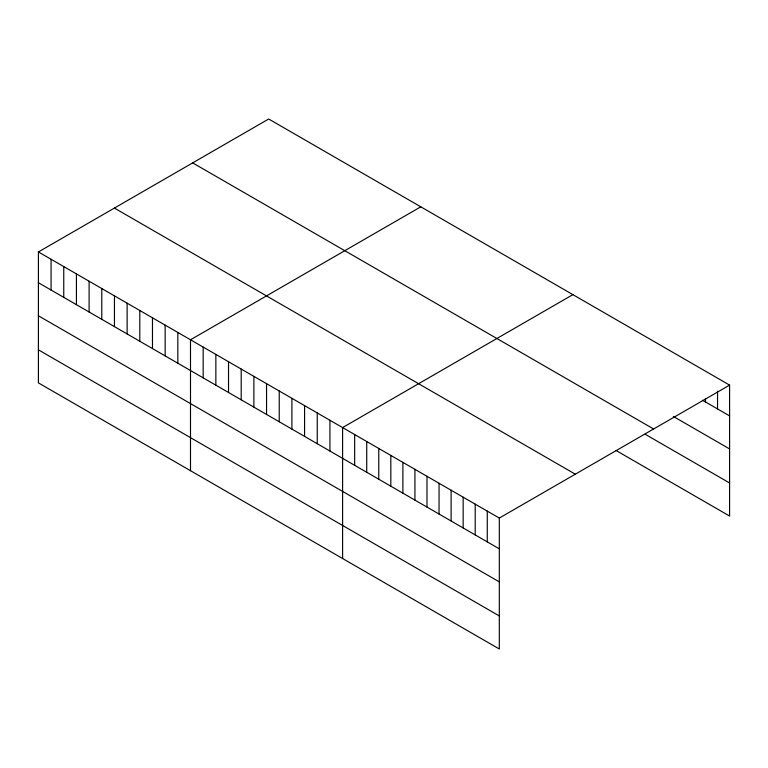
<?xml version="1.0" encoding="UTF-8"?>
<svg xmlns="http://www.w3.org/2000/svg" width="768" height="768" viewBox="0 0 768 768"><rect width="100%" height="100%" fill="white"/><g stroke="black" fill="none" stroke-linecap="round" stroke-linejoin="round"><path stroke-width="1.15" d="M38.4 251.952L499.315 518.064L499.315 648.998L38.4 382.886L38.4 251.952L268.685 119.002L729.6 385.114L729.6 516.048L616.08 450.509M420.787 206.822L190.502 339.773L190.502 470.707M572.89 294.634L342.605 427.584L342.605 558.518M499.315 518.064L729.6 385.114M702.48 400.224L729.6 415.882M673.344 416.458L729.6 448.934M192.691 162.883L653.606 428.986M645.216 434.275L729.6 482.986M114.394 208.08L575.309 474.192M38.4 282.72L499.315 548.832M38.4 315.782L499.315 581.885M38.4 349.834L499.315 615.946M717.542 391.171L717.542 408.922M705.494 398.41L705.494 401.962M487.267 511.104L487.267 541.872M475.21 504.144L475.21 534.912M463.152 497.184L463.152 527.952M451.104 490.224L451.104 520.992M439.046 483.264L439.046 514.032M426.989 476.304L426.989 507.072M414.931 469.344L414.931 500.112M402.883 462.384L402.883 493.152M390.826 455.424L390.826 486.192M378.768 448.464L378.768 479.232M366.72 441.504L366.72 472.272M354.662 434.544L354.662 465.312M329.933 420.269L329.933 451.037M317.251 412.954L317.251 443.722M304.579 405.638L304.579 436.406M291.907 398.314L291.907 429.082M279.226 390.998L279.226 421.766M266.554 383.683L266.554 414.451M253.882 376.358L253.882 407.126M241.2 369.043L241.2 399.811M228.528 361.728L228.528 392.496M215.856 354.413L215.856 385.171M203.174 347.088L203.174 377.856M177.83 332.458L177.83 363.226M165.149 325.133L165.149 355.901M152.477 317.818L152.477 348.586M139.805 310.502L139.805 341.27M127.123 303.178L127.123 333.946M114.451 295.862L114.451 326.63M101.779 288.547L101.779 319.315M89.098 281.232L89.098 312M76.426 273.907L76.426 304.675M63.754 266.592L63.754 297.36M51.072 259.277L51.072 290.045"/></g></svg>
